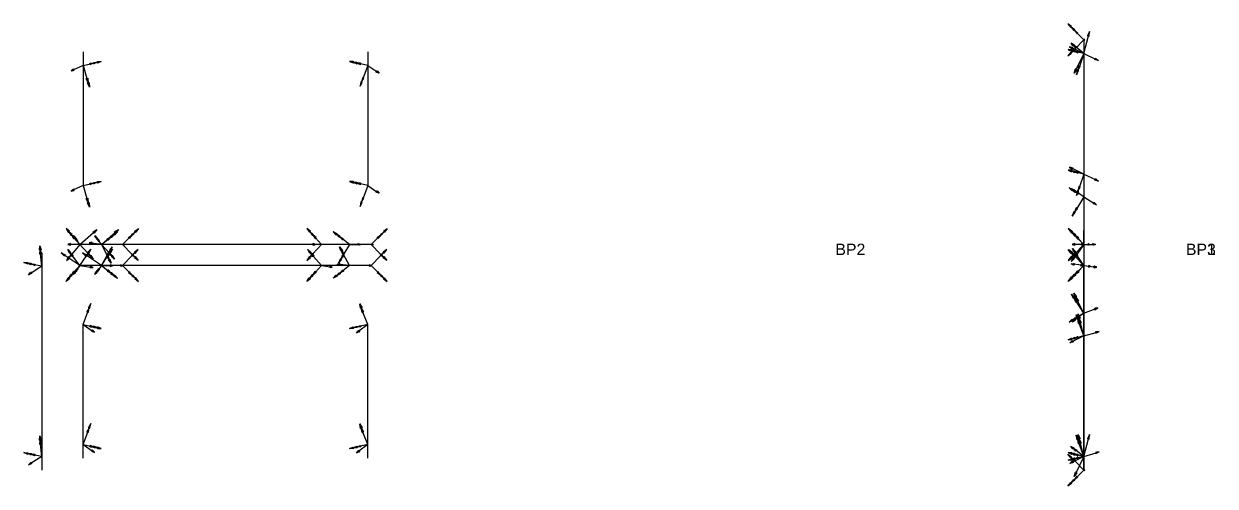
# Model space of a CAD drawing. Header units: millimetres. Extents: x -13087 to 13, y -102 to 102.
# Drawn here: x -513 to 13, y -102 to 102 of the extents above; entities that cross this region are included whole.
import ezdxf

# ---------------------------------------------------------------- set-up
doc = ezdxf.new("R2010")
doc.units = ezdxf.units.MM
for name, color, linetype in [('AutoDetect_102_5', 1, 'Continuous'), ('AutoDetect_103_4', 1, 'Continuous'), ('AutoDetect_104_6', 1, 'Continuous'), ('AutoDetect_105_12', 1, 'Continuous'), ('AutoDetect_108_2', 1, 'Continuous'), ('AutoDetect_109_1', 1, 'Continuous'), ('AutoDetect_110_17', 1, 'Continuous'), ('AutoDetect_111_11', 1, 'Continuous'), ('AutoDetect_114_13', 1, 'Continuous'), ('AutoDetect_114_3', 1, 'Continuous'), ('AutoDetect_114_7', 1, 'Continuous'), ('AutoDetect_115_0', 1, 'Continuous'), ('AutoDetect_115_10', 1, 'Continuous'), ('AutoDetect_115_16', 1, 'Continuous'), ('AutoDetect_116_14', 1, 'Continuous'), ('AutoDetect_117_9', 1, 'Continuous'), ('AutoDetect_158_8', 1, 'Continuous'), ('Lasche_ID_GUID_0ADB3EBA_3D59_4753_87C4_C15F29FC410A', 1, 'Continuous')]:
    doc.layers.add(name, color=color, linetype=linetype)
doc.styles.get("Standard").update_dxf_attribs({"font": 'arial.ttf'})

# ---------------------------------------------------------------- blocks, each defined once
blk = doc.blocks.new('Kontrollpunkt')
at = {"color": 0}
for q in [(0, 6), (8, 0), (0, 0, 4)]:
    blk.add_line((0, 0), q, dxfattribs=at)
for points in [[(0.25, 8, -0.25), (-0.25, 8, -0.25), (-0.25, 8, 0.25), (0, 10, 0), (-0.25, 8, -0.25), (0.25, 8, 0.25), (0, 10, 0), (0.25, 8, -0.25), (0.25, 8, 0.25), (-0.25, 8, 0.25)], [(0.25, 6, -0.25), (-0.25, 6, -0.25), (-0.25, 6, 0.25), (0, 8, 0), (-0.25, 6, -0.25), (0.25, 6, 0.25), (0, 8, 0), (0.25, 6, -0.25), (0.25, 6, 0.25), (-0.25, 6, 0.25)], [(0.25, 0.25, 4), (-0.25, 0.25, 4), (-0.25, -0.25, 4), (0, 0, 6), (-0.25, 0.25, 4), (0.25, -0.25, 4), (0, 0, 6), (0.25, 0.25, 4), (0.25, -0.25, 4), (-0.25, -0.25, 4)], [(0.25, 0.25, 6), (-0.25, 0.25, 6), (-0.25, -0.25, 6), (0, 0, 8), (-0.25, 0.25, 6), (0.25, -0.25, 6), (0, 0, 8), (0.25, 0.25, 6), (0.25, -0.25, 6), (-0.25, -0.25, 6)], [(0.25, 0.25, 8), (-0.25, 0.25, 8), (-0.25, -0.25, 8), (0, 0, 10), (-0.25, 0.25, 8), (0.25, -0.25, 8), (0, 0, 10), (0.25, 0.25, 8), (0.25, -0.25, 8), (-0.25, -0.25, 8)], [(8, 0.25, -0.25), (8, 0.25, 0.25), (8, -0.25, 0.25), (10, 0, 0), (8, 0.25, 0.25), (8, -0.25, -0.25), (10, 0, 0), (8, 0.25, -0.25), (8, -0.25, -0.25), (8, -0.25, 0.25)]]:
    blk.add_polyline3d(points, dxfattribs=at)

msp = doc.modelspace()

# ---------------------------------------------------------------- linework, layer by layer
at = {"layer": 'AutoDetect_102_5', "color": 1}
msp.add_line((-369.12, -4.7, -40.33), (-488.12, -4.7, -406.58), dxfattribs=at)
at = {"layer": 'AutoDetect_103_4', "color": 1}
msp.add_line((-359.61, -4.7, -43.42), (-478.61, -4.7, -409.67), dxfattribs=at)
at = {"layer": 'AutoDetect_104_6', "color": 1}
msp.add_line((-361.08, -89.7, -15.6), (-361.08, -30.7, -15.6), dxfattribs=at)
at = {"layer": 'AutoDetect_105_12', "color": 1}
msp.add_line((-486.65, -89.7, -434.4), (-486.65, -30.7, -434.4), dxfattribs=at)
at = {"layer": 'AutoDetect_108_2', "color": 1}
msp.add_line((-369.12, 4.7, -40.33), (-488.12, 4.7, -406.58), dxfattribs=at)
at = {"layer": 'AutoDetect_109_1', "color": 1}
msp.add_line((-359.61, 4.7, -43.42), (-478.61, 4.7, -409.67), dxfattribs=at)
at = {"layer": 'AutoDetect_110_17', "color": 1}
msp.add_line((-486.65, 89.7, -434.4), (-486.65, 30.7, -434.4), dxfattribs=at)
at = {"layer": 'AutoDetect_111_11', "color": 1}
msp.add_line((-361.09, 89.7, -15.6), (-361.09, 30.7, -15.6), dxfattribs=at)
at = {"layer": 'AutoDetect_114_13', "color": 1}
msp.add_line((-45, -94.9, -435.4), (-45, -25.7, -435.4), dxfattribs=at)
at = {"layer": 'AutoDetect_114_13', "color": 1, "extrusion": (1, 0, 0)}
msp.add_arc((-25.7, -414.4, -45), 21, 270, 315, dxfattribs=at)
at = {"layer": 'AutoDetect_114_3', "color": 1}
msp.add_line((-45, -4.7, -35.6), (-45, -4.7, -414.4), dxfattribs=at)
at = {"layer": 'AutoDetect_114_3', "color": 1, "extrusion": (-1, 0, 0)}
for centre, start, end in [((25.7, -35.6, 45), 135, 180), ((25.7, -414.4, 45), 180, 225)]:
    msp.add_arc(centre, 21, start, end, dxfattribs=at)
at = {"layer": 'AutoDetect_114_7', "color": 1}
msp.add_line((-45, -94.9, -14.6), (-45, -25.7, -14.6), dxfattribs=at)
at = {"layer": 'AutoDetect_114_7', "color": 1, "extrusion": (-1, 0, 0)}
msp.add_arc((25.7, -35.6, 45), 21, 90, 135, dxfattribs=at)
at = {"layer": 'AutoDetect_115_0', "color": 1}
msp.add_line((-45, 4.7, -414.4), (-45, 4.7, -35.6), dxfattribs=at)
at = {"layer": 'AutoDetect_115_0', "color": 1, "extrusion": (-1, 0, 0)}
for centre, start, end in [((-25.7, -414.4, 45), 315, 360), ((-25.7, -35.6, 45), 360, 45)]:
    msp.add_arc(centre, 21, start, end, dxfattribs=at)
at = {"layer": 'AutoDetect_115_10', "color": 1}
msp.add_line((-45, 94.9, -14.6), (-45, 25.7, -14.6), dxfattribs=at)
at = {"layer": 'AutoDetect_115_10', "color": 1, "extrusion": (1, 0, 0)}
msp.add_arc((25.7, -35.6, -45), 21, 90, 135, dxfattribs=at)
at = {"layer": 'AutoDetect_115_16', "color": 1}
msp.add_line((-45, 94.9, -435.4), (-45, 25.7, -435.4), dxfattribs=at)
at = {"layer": 'AutoDetect_115_16', "color": 1, "extrusion": (-1, 0, 0)}
msp.add_arc((-25.7, -414.4, 45), 21, 270, 315, dxfattribs=at)
at = {"layer": 'AutoDetect_116_14', "color": 1}
msp.add_line((-45, 95), (-45, -95), dxfattribs=at)
at = {"layer": 'AutoDetect_117_9', "color": 1}
msp.add_line((-45, 95, -450), (-45, -95, -450), dxfattribs=at)
at = {"layer": 'AutoDetect_158_8', "color": 1}
msp.add_line((-504.86, 1, -450), (-504.86, -95, -450), dxfattribs=at)

# ---------------------------------------------------------------- block references
at = {"layer": 'AutoDetect_102_5', "color": 1, "extrusion": (-0.608622, -0.696364, 0.380338), "rotation": 60.26077419388572}
msp.add_blockref('Kontrollpunkt', (-364.44, -499.54, 145.72), dxfattribs=at)
at = {"layer": 'AutoDetect_102_5', "color": 1, "extrusion": (-0.644648, -0.704686, 0.29639), "rotation": 67.02116217608601}
msp.add_blockref('Kontrollpunkt', (-278.3, -152.19, 226), dxfattribs=at)
at = {"layer": 'AutoDetect_102_5', "color": 1, "extrusion": (-0.719089, -0.554432, -0.418947), "rotation": 112.8260403979648}
msp.add_blockref('Kontrollpunkt', (-221.66, 87.05, 284.93), dxfattribs=at)
at = {"layer": 'AutoDetect_103_4', "color": 1, "extrusion": (0.719089, -0.554432, 0.418947), "rotation": 287.9013349717838}
msp.add_blockref('Kontrollpunkt', (-295.96, -214.39, -513.19), dxfattribs=at)
at = {"layer": 'AutoDetect_103_4', "color": 1, "extrusion": (0.715942, -0.696364, -0.050039), "rotation": 267.2135725257945}
for p in [(-330.61, -397.33, -313.68), (-254.1, -56.1, -252.01)]:
    msp.add_blockref('Kontrollpunkt', p, dxfattribs=at)
at = {"layer": 'AutoDetect_104_6', "color": 1, "extrusion": (-0.796726, -0.173648, -0.578856), "rotation": 75.0747586987977}
for p in [(-46.9, 195.29, 302.05), (4.89, 201.82, 311.25)]:
    msp.add_blockref('Kontrollpunkt', p, dxfattribs=at)
at = {"layer": 'AutoDetect_105_12', "color": 1, "extrusion": (0.796726, -0.173648, 0.578856), "rotation": 256.8095918291353}
for p in [(-133.63, -82.77, -633.85), (-185.41, -89.3, -624.64)]:
    msp.add_blockref('Kontrollpunkt', p, dxfattribs=at)
at = {"layer": 'AutoDetect_108_2', "color": 1, "extrusion": (-0.608622, 0.696364, 0.380338), "rotation": 293.5171990516844}
msp.add_blockref('Kontrollpunkt', (364.44, -499.55, 145.72), dxfattribs=at)
at = {"layer": 'AutoDetect_108_2', "color": 1, "extrusion": (-0.645581, 0.704834, 0.293996), "rotation": 287.7955872112155}
msp.add_blockref('Kontrollpunkt', (278.14, -151.68, 226.55), dxfattribs=at)
at = {"layer": 'AutoDetect_108_2', "color": 1, "extrusion": (-0.719089, 0.554432, -0.418947), "rotation": 252.0986650282162}
msp.add_blockref('Kontrollpunkt', (221.66, 87.05, 284.93), dxfattribs=at)
at = {"layer": 'AutoDetect_109_1', "color": 1, "extrusion": (0.715942, 0.696364, -0.050039), "rotation": 93.62619165418512}
for p in [(330.61, -397.34, -313.68), (254.1, -56.1, -252.01)]:
    msp.add_blockref('Kontrollpunkt', p, dxfattribs=at)
at = {"layer": 'AutoDetect_109_1', "color": 1, "extrusion": (0.719089, 0.554432, 0.418947), "rotation": 67.17395960203521}
msp.add_blockref('Kontrollpunkt', (295.96, -214.4, -513.19), dxfattribs=at)
at = {"layer": 'AutoDetect_110_17', "color": 1, "extrusion": (0.796726, 0.173648, 0.578856), "rotation": 97.20392918294402}
for p in [(185.41, -89.3, -624.64), (133.63, -82.77, -633.85)]:
    msp.add_blockref('Kontrollpunkt', p, dxfattribs=at)
at = {"layer": 'AutoDetect_111_11', "color": 1, "extrusion": (-0.796726, 0.173648, -0.578856), "rotation": 283.1904081708647}
for p in [(-4.89, 201.82, 311.25), (46.9, 195.28, 302.05)]:
    msp.add_blockref('Kontrollpunkt', p, dxfattribs=at)
at = {"layer": 'AutoDetect_114_13', "color": 1, "extrusion": (-0.650896, -0.390731, 0.650895), "rotation": 83.40414670259017}
msp.add_blockref('Kontrollpunkt', (-1.13, -364.26, -244.07), dxfattribs=at)
at = {"layer": 'AutoDetect_114_13', "color": 1, "extrusion": (-0.696365, -0.173648, 0.696364), "rotation": 91.4177933974608}
for p in [(23.75, -348.9, -265.66), (75.37, -357.87, -256.42)]:
    msp.add_blockref('Kontrollpunkt', p, dxfattribs=at)
at = {"layer": 'AutoDetect_114_3', "color": 1, "extrusion": (-0.650895, -0.650895, -0.390732), "rotation": 116.9857351929235}
msp.add_blockref('Kontrollpunkt', (-28.5, -19.04, 46.26), dxfattribs=at)
at = {"layer": 'AutoDetect_114_3', "color": 1, "extrusion": (-0.704416, -0.704416, -0.087156), "rotation": 96.48014043852946}
msp.add_blockref('Kontrollpunkt', (-28.5, -32.4, 38.11), dxfattribs=at)
at = {"layer": 'AutoDetect_114_3', "color": 1, "extrusion": (-0.696364, -0.696364, 0.173647), "rotation": 77.24864572636923}
for p in [(-28.5, -80.55, 21.48), (-28.5, -404.36, -35.61)]:
    msp.add_blockref('Kontrollpunkt', p, dxfattribs=at)
at = {"layer": 'AutoDetect_114_3', "color": 1, "extrusion": (-0.650896, -0.650895, 0.39073), "rotation": 63.01437079299761}
msp.add_blockref('Kontrollpunkt', (-28.5, -395.19, -129.57), dxfattribs=at)
at = {"layer": 'AutoDetect_114_7', "color": 1, "extrusion": (-0.650895, -0.390731, -0.650896), "rotation": 86.34575571969913}
msp.add_blockref('Kontrollpunkt', (-1.13, 22.64, 48.83), dxfattribs=at)
at = {"layer": 'AutoDetect_114_7', "color": 1, "extrusion": (-0.696364, -0.173648, -0.696365), "rotation": 81.23482814321727}
for p in [(23.75, 25.94, 47.7), (75.37, 34.91, 56.94)]:
    msp.add_blockref('Kontrollpunkt', p, dxfattribs=at)
at = {"layer": 'AutoDetect_115_0', "color": 1, "extrusion": (-0.650896, 0.650895, 0.39073), "rotation": 291.3420907947096}
msp.add_blockref('Kontrollpunkt', (28.5, -395.19, -129.57), dxfattribs=at)
at = {"layer": 'AutoDetect_115_0', "color": 1, "extrusion": (-0.704416, 0.704416, 0.087155), "rotation": 274.9810287247107}
msp.add_blockref('Kontrollpunkt', (28.5, -415.89, -1.11), dxfattribs=at)
at = {"layer": 'AutoDetect_115_0', "color": 1, "extrusion": (-0.696364, 0.696364, -0.173649), "rotation": 260.1488827441794}
for p in [(28.5, -362.61, 99.62), (28.5, -38.8, 42.53)]:
    msp.add_blockref('Kontrollpunkt', p, dxfattribs=at)
at = {"layer": 'AutoDetect_115_0', "color": 1, "extrusion": (-0.650895, 0.650895, -0.390732), "rotation": 248.6578211791729}
msp.add_blockref('Kontrollpunkt', (28.5, -19.04, 46.26), dxfattribs=at)
at = {"layer": 'AutoDetect_115_10', "color": 1, "extrusion": (-0.696364, 0.173648, -0.696365), "rotation": 278.1385549077876}
for p in [(-75.37, 34.91, 56.94), (-23.75, 25.94, 47.7)]:
    msp.add_blockref('Kontrollpunkt', p, dxfattribs=at)
at = {"layer": 'AutoDetect_115_10', "color": 1, "extrusion": (-0.650895, 0.390731, -0.650896), "rotation": 271.2695048058775}
msp.add_blockref('Kontrollpunkt', (1.13, 22.64, 48.83), dxfattribs=at)
at = {"layer": 'AutoDetect_115_16', "color": 1, "extrusion": (-0.696365, 0.173648, 0.696364), "rotation": 261.8614089456185}
for p in [(-75.37, -357.87, -256.42), (-23.75, -348.9, -265.66)]:
    msp.add_blockref('Kontrollpunkt', p, dxfattribs=at)
at = {"layer": 'AutoDetect_115_16', "color": 1, "extrusion": (-0.650896, 0.390731, 0.650895), "rotation": 268.7304393235222}
msp.add_blockref('Kontrollpunkt', (1.13, -364.26, -244.07), dxfattribs=at)
at = {"layer": 'AutoDetect_116_14', "color": 1, "extrusion": (-0.696365, 0.173648, 0.696364), "rotation": 180}
for p in [(-75.47, -45.4, 46.79), (97.24, -15.41, 15.88)]:
    msp.add_blockref('Kontrollpunkt', p, dxfattribs=at)
at = {"layer": 'AutoDetect_117_9', "color": 1, "extrusion": (-0.696364, 0.173648, -0.696365), "rotation": 17.30981785196978}
for p in [(-75.47, -277.56, 360.15), (97.24, -307.55, 329.25)]:
    msp.add_blockref('Kontrollpunkt', p, dxfattribs=at)
at = {"layer": 'AutoDetect_158_8', "color": 1, "extrusion": (-0.796726, 0.173648, -0.578856), "rotation": 60.69354714598461}
for p in [(112.4, -82.02, 661.85), (194.47, -92.38, 647.26)]:
    msp.add_blockref('Kontrollpunkt', p, dxfattribs=at)
at = {"layer": 'Lasche_ID_GUID_0ADB3EBA_3D59_4753_87C4_C15F29FC410A', "color": 2, "extrusion": (-0.707107, 0.707107, -7.07107e-07), "rotation": 269.9999594857658}
for p in [(-35.36, -435.5, 99), (-35.36, -450, 99), (-35.36, 0, 98.99), (-35.36, -14.5, 98.99)]:
    msp.add_blockref('Kontrollpunkt', p, dxfattribs=at)
at = {"layer": 'Lasche_ID_GUID_0ADB3EBA_3D59_4753_87C4_C15F29FC410A', "color": 2, "extrusion": (-0.285494, 0.382683, -0.878662), "rotation": 175.4604716949305}
for p in [(388.43, 65.65, 498.4), (380.81, 59.18, 498.4)]:
    msp.add_blockref('Kontrollpunkt', p, dxfattribs=at)
at = {"layer": 'Lasche_ID_GUID_0ADB3EBA_3D59_4753_87C4_C15F29FC410A', "color": 2, "extrusion": (-0.285494, -0.382683, -0.878662), "rotation": 177.1071479688609}
for p in [(-388.43, 65.65, 498.4), (-380.81, 59.18, 498.4)]:
    msp.add_blockref('Kontrollpunkt', p, dxfattribs=at)
at = {"layer": 'Lasche_ID_GUID_0ADB3EBA_3D59_4753_87C4_C15F29FC410A', "color": 2, "extrusion": (-0.707107, -0.707107, -7.07107e-07), "rotation": 90.00004051423421}
for p in [(35.36, -450, 99), (35.36, -435.5, 99), (35.36, -14.5, 98.99), (35.36, 0, 98.99)]:
    msp.add_blockref('Kontrollpunkt', p, dxfattribs=at)

# ---------------------------------------------------------------- texts
at = {"layer": 'Lasche_ID_GUID_0ADB3EBA_3D59_4753_87C4_C15F29FC410A', "color": 5}
for s, p in [('BP2', (-154.7, 0)), ('BP3', (0, 0, -506.13)), ('BP1', (0, 0))]:
    msp.add_text(s, height=5, dxfattribs=at).set_placement(p)

doc.saveas('drawing.dxf')
